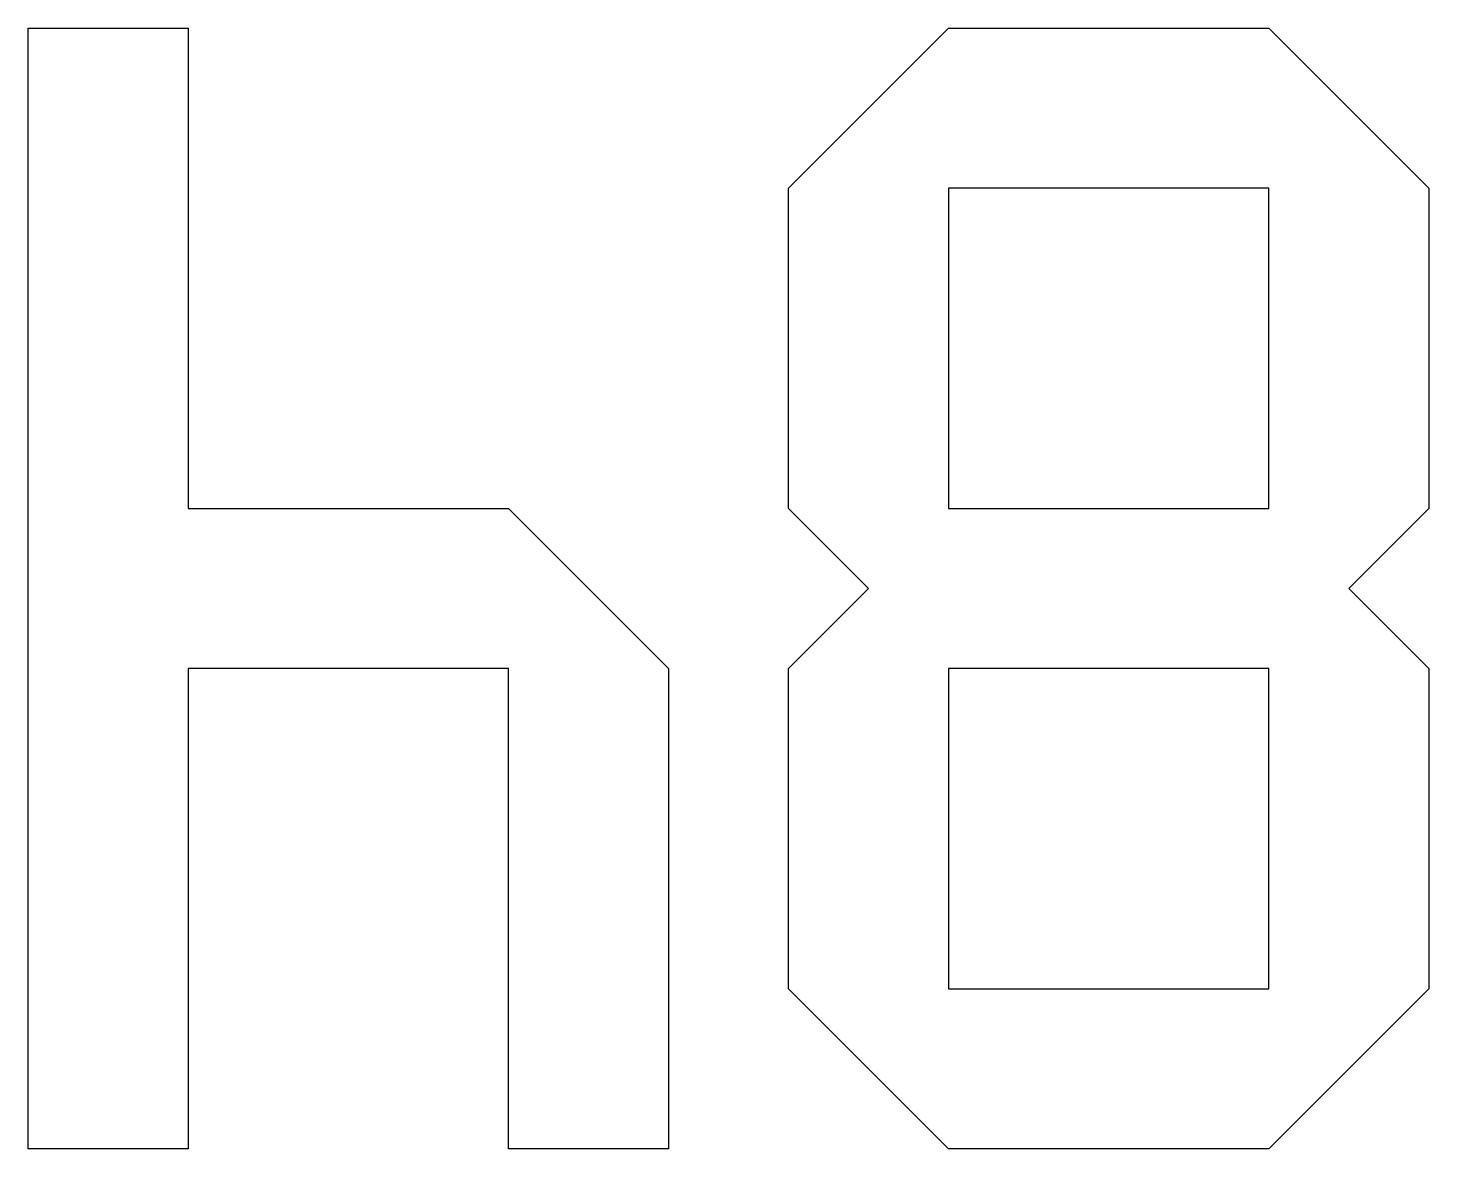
# Model space of a CAD drawing. Extents: x 262 to 403, y 523 to 636.
import ezdxf

# ---------------------------------------------------------------- set-up
doc = ezdxf.new("R2010")
doc.units = 0
doc.layers.add('Layer_1', color=7, linetype='CONTINUOUS')

msp = doc.modelspace()

# ---------------------------------------------------------------- linework, layer by layer
at = {"layer": 'Layer_1', "color": 7}
for points in [[(262.275776, 523.199444), (262.275776, 579.44594), (262.275776, 635.692452), (270.311, 635.692452), (278.346216, 635.692452), (278.346216, 611.586804), (278.346216, 587.481156), (294.41664, 587.481156), (310.487088, 587.481156), (318.522288, 579.44594), (326.557512, 571.41074), (326.557512, 547.305092), (326.557512, 523.199444), (318.522288, 523.199444), (310.487088, 523.199444), (310.487088, 547.305092), (310.487088, 571.41074), (294.41664, 571.41074), (278.346216, 571.41074), (278.346216, 547.305092), (278.346216, 523.199444), (270.311, 523.199444), (262.275776, 523.199444)], [(354.680776, 523.199444), (346.645552, 531.234644), (338.610336, 539.269868), (338.610336, 555.340292), (338.610336, 571.41074), (342.627952, 575.42834), (346.645552, 579.44594), (342.627952, 583.463556), (338.610336, 587.481156), (338.610336, 603.551604), (338.610336, 619.622028), (346.645552, 627.657252), (354.680776, 635.692452), (370.7512, 635.692452), (386.821624, 635.692452), (394.856848, 627.657252), (402.892072, 619.622028), (402.892072, 603.551604), (402.892072, 587.481156), (398.874472, 583.463556), (394.856848, 579.44594), (398.874472, 575.42834), (402.892072, 571.41074), (402.892072, 555.340292), (402.892072, 539.269868), (394.856848, 531.234644), (386.821624, 523.199444), (370.7512, 523.199444), (354.680776, 523.199444)], [(386.821624, 587.481156), (386.821624, 603.551604), (386.821624, 619.622028), (370.7512, 619.622028), (354.680776, 619.622028), (354.680776, 603.551604), (354.680776, 587.481156), (370.7512, 587.481156), (386.821624, 587.481156)], [(386.821624, 539.269868), (386.821624, 555.340292), (386.821624, 571.41074), (370.7512, 571.41074), (354.680776, 571.41074), (354.680776, 555.340292), (354.680776, 539.269868), (370.7512, 539.269868), (386.821624, 539.269868)]]:
    msp.add_lwpolyline(points, dxfattribs=at)

doc.saveas('drawing.dxf')
